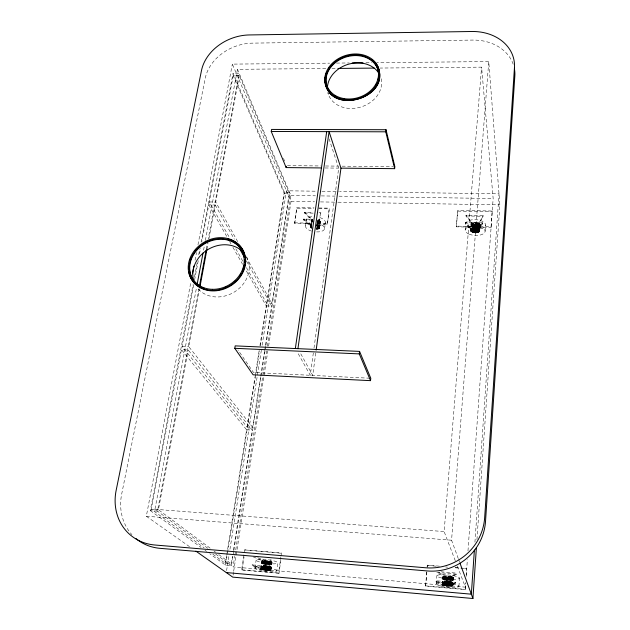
<?xml version="1.0" encoding="UTF-8"?>
<svg xmlns="http://www.w3.org/2000/svg" width="630" height="630" viewBox="0 0 630 630"><rect width="100%" height="100%" fill="white"/><g stroke="black" fill="none" stroke-linecap="round" stroke-linejoin="round"><path stroke-width="0.47" stroke-dasharray="3.15 2.36" d="M311.85 228.422L310.59 226.682L311.905 225.469M319.441 227.973C319.89 225.304 321.914 220.539 317.945 219.642L316.551 229.47C320.174 229.942 319.969 225.745 316.654 225.564M474.933 542.178L499.023 193.835L339.617 191.544M476.957 539.603L499.873 204.852L488.754 61.575L376.764 62.685M426.699 571.741L425.652 586.144L465.271 589.609L465.633 582.679M466.176 575.088L466.649 568.449L460.884 567.969M491.069 226.839L492.195 211.011L457.679 210.404L456.333 226.131L456.443 226.832L491.132 227.54L491.069 226.839L456.333 226.131M465.271 589.609L465.751 582.978M466.224 576.348L467.358 559.676M467.988 550.841L493.156 198.521L481.588 67.142L380.205 68.048M458.931 586.278L459.538 578.08M485.131 231.186L485.588 224.941M451.356 584.939L445.741 584.144L442.268 584.679L447.15 586.042L452.726 585.869L451.356 584.939L451.986 576.734L446.387 575.938L442.914 576.505L448.332 577.962L453.419 577.6L451.986 576.734M475.878 226.635L478.028 226.06L478.257 224.973L475.548 223.902L475.177 228.588L471.374 229.257L470.539 230.289L470.941 231.423L475.177 232.919L477.879 232.627L479.375 231.816L479.658 230.478L478.564 229.407L479.044 223.154C476.981 221.161 468.381 222.374 472.232 225.816C474.288 227.714 482.856 226.635 479.044 223.154M451.552 586.176L452.348 576.844M478.595 232.352L479.351 223.351M451.891 586.128L452.513 577.97M478.894 232.194L479.367 225.957M452.033 585.16L452.663 576.962M479.139 229.808L479.611 223.555M452.175 586.081L452.797 577.915M479.154 232.013L479.627 225.776M452.301 585.27L452.923 577.072M479.359 230.029L479.84 223.776M452.411 586.018L453.135 577.182M479.375 231.816L480.013 224.004M452.6 585.947L453.293 577.293M479.548 231.612L480.139 224.233M452.726 585.869L453.395 577.403M479.666 231.391L480.217 224.469M455.71 583.514L455.781 582.466L436.015 580.765L435.936 581.797L444.457 586.113A3.268 0.551 6 0 0 447.725 586.782A3.268 0.551 6 0 0 450.623 586.656L455.71 583.514L435.936 581.797M456.411 574.15L436.7 572.481L445.182 576.93A3.26 0.575 5.9 0 0 448.442 577.608A3.26 0.575 5.9 0 0 451.324 577.45L456.411 574.15L456.49 573.111L440.535 571.764M482.714 223.398L482.777 222.603L465.46 222.264L465.397 223.052L472.429 231.864A2.859 1.355 3.7 0 0 475.248 232.856A2.859 1.355 3.7 0 0 477.839 231.982L482.714 223.398L465.397 223.052M478.375 224.965L483.312 215.499L466.042 215.184L465.98 215.964L472.98 224.855M446.599 585.979L447.458 575.993M474.217 232.824L475.107 222.256M446.568 578.379L446.087 584.49A3.26 0.551 6 0 0 445.709 585.451A3.26 0.551 6 0 0 450.765 585.553A3.26 0.551 6 0 0 446.134 584.538C438.763 581.931 459.435 585.081 447.04 584.648L447.654 577.411C460.302 579.789 436.913 578.049 447.654 577.411M476.556 222.351L476.059 228.698L477.493 229.257L478.028 230.218L477.115 231.037L475.225 231.297L474.634 231.241L475.548 223.902M447.15 586.042L448.009 576.04M474.689 232.887L475.595 222.264M447.513 583.585L447.993 577.434M447.694 586.097L448.332 577.474M475.177 232.919L475.839 223.926M447.93 584.309L448.568 576.103M476.075 222.295L475.595 228.556L474.618 228.509M448.048 584.75L448.67 577.513M458.27 558.511L451.568 540.217L488.754 61.575M448.245 586.144L448.875 578.001M475.658 232.927L476.17 226.627M448.473 584.38L449.111 576.166M448.71 584.79L449.324 577.615M476.099 231.273L476.705 224.075M448.788 586.183L449.418 578.041M476.13 232.919L476.611 226.698M449.017 584.805L449.655 576.245M476.374 231.234L477.028 222.437M449.316 584.805L449.915 577.734M476.634 231.178L477.217 224.241M449.316 586.215L450.174 576.332M476.595 232.88L477.477 222.54M449.592 584.798L450.19 577.797M476.886 231.115L477.453 224.343M449.851 584.79L450.324 578.663M477.115 231.037L477.477 226.367M449.82 586.223L450.434 577.86M477.044 232.816L477.666 224.453M450.088 584.766L450.67 576.426M477.32 230.95L477.91 222.666M450.292 584.742L450.765 578.616M477.508 230.848L477.871 226.17M450.3 586.231L450.844 578.001M477.477 232.73L478.012 224.697M450.513 584.727L451.143 576.521M477.666 230.737L478.32 222.815M450.615 584.672L451.143 578.135M477.8 230.611L478.257 224.973M450.623 586.656L451.403 576.434L456.49 573.111M477.879 232.627L478.438 224.185L483.312 215.499M450.954 584.837L451.584 576.623M478.564 229.407L478.698 222.973M451.174 586.199L451.797 578.049M478.249 232.501L478.729 226.272M442.315 584.774L442.929 576.411M470.547 230.745L471.035 224.052M442.417 584.876L443.118 576.237M470.634 230.974L471.224 223.603M442.583 584.986L443.229 576.828M470.76 231.202L471.256 224.973M442.646 584.341L443.299 576.159M470.901 229.635L471.397 223.398M442.795 585.097L443.528 576.096M470.941 231.423L471.61 223.201M443.063 585.207L443.811 576.04M471.161 231.643L471.87 223.012M443.378 585.317L444.15 575.993M471.429 231.848L472.169 222.847M443.74 585.42L444.52 575.954M471.736 232.037L472.508 222.697M444.142 585.53L444.938 575.938M472.083 232.218L472.878 222.563M444.473 583.971L444.985 577.553M474.634 231.241L472.429 230.1L472.862 224.721L475.248 223.894M444.457 586.113L444.536 585.089L436.015 580.765M444.567 584.041L445.095 577.505M445.182 576.93L445.26 575.907L437.63 571.89M472.429 231.864L472.492 231.084L465.46 222.264M472.508 230.241L473.043 224.075L466.042 215.184M444.583 585.632L445.394 575.922M472.461 232.375L473.287 222.461M444.867 584.175L445.418 577.434M472.76 230.509L473.256 224.359M445.056 584.238L445.623 577.403M472.917 230.635L473.445 224.256M445.048 585.727L445.875 575.922M472.87 232.517L473.713 222.374M445.284 584.309L445.851 577.387M473.106 230.753L473.65 224.17M445.528 584.372L446.009 578.253M473.319 230.864C474.595 228.265 473.138 226.658 472.862 224.721M445.552 585.813L446.111 577.371M473.295 232.643L473.878 224.091M445.796 584.435L446.387 575.938M473.555 230.958L474.169 222.303M445.906 583.506L446.387 577.363M472.429 230.1C473.122 228.17 475.303 227.162 474.13 224.02M473.799 231.052L474.169 226.383L473.689 226.194M446.064 585.9L446.914 575.962M473.752 232.746L474.634 222.264M447.04 584.648L446.394 584.553L446.875 578.434M474.067 231.123L474.169 226.383M446.52 583.514L447.001 577.371M473.76 228.706L474.303 228.619L474.666 223.934M455.285 560.731L444.134 531.578L481.588 67.142M436.188 583.884L436.858 575.718M465.216 229.777L465.727 223.54M427.101 567.039L427.258 565.157L439.748 566.197M425.652 586.144L426.864 572.056M427.266 567.354L427.258 565.157M456.443 226.832L457.679 210.404M315.756 353.02L312.708 375.401L300.242 352.839M280.862 559.968L279.003 573.316L278.641 573.009L280.901 556.786M281.027 555.833L281.429 552.967L244.676 549.895L244.243 552.738M317.843 223.981L327.442 224.178L329.317 208.152L318.804 207.971M327.442 224.178L329.317 208.152M313.338 352.91L310.267 375.283L297.21 351.886M314 348.051L338.704 168.115L329.096 138.931M276.783 570.819A11.001 1.827 7.5 0 0 260.71 567.079A11.001 1.827 7.5 0 0 260.143 570.197A11.001 1.827 7.5 0 0 276.783 570.819L277.877 562.968A10.97 1.898 7.5 0 0 261.867 559.164A10.97 1.898 7.5 0 0 261.277 562.401A10.97 1.898 7.5 0 0 277.877 562.968M324.56 228.721L325.403 222.681A9.623 4.52 8.5 0 0 318.481 217.161M269.553 570.441L270.924 569.961L265.986 568.543L260.828 568.717L263.742 569.882L269.553 570.441L270.837 561.44L265.553 560.487L261.97 560.858L266.38 562.322L272.01 562.283L270.837 561.44M318.103 229.186L319.363 220.374M269.9 570.418L271.16 561.551M318.418 229.06L319.63 220.587M270.435 567.48L270.577 566.48L252.142 564.889L251.992 565.882L263.088 570.3A3.142 0.52 7.5 0 0 266.482 570.969A3.142 0.52 7.5 0 0 268.845 570.804L270.435 567.48L251.992 565.882M317.985 219.358L319.898 219.398L319.788 220.161L316.914 220.106M318.961 212.475L320.875 212.515L320.764 213.279L318.859 213.239M270.199 570.378L271.443 561.669M318.701 228.918L319.859 220.807M270.451 570.331L271.561 562.488M318.938 228.753L320.3 221.933M270.553 569.654L271.664 561.779M319.182 227.084L320.04 221.028M270.648 570.276L271.845 561.889M319.134 228.58L320.174 221.256M270.798 570.213L271.971 561.999M319.284 228.391L320.26 221.484M270.939 570.055L272.05 562.196M264.734 570.063L266.065 560.535M265.002 568.764L262.915 567.992L266.088 567.882L269.12 568.756L265.002 568.764L265.97 561.873L269.963 562.913L266.805 563.039L263.773 562.094L265.97 561.873M265.317 568.819L266.592 560.59M265.254 570.15L266.38 562.322M265.632 568.874L266.608 561.928M265.773 570.221L267.12 560.653M266.411 567.929L267.262 562.015M266.285 568.961L267.128 563.078M266.301 570.284L267.648 560.724M266.6 568.992L267.585 562.07M266.915 569.016L267.892 562.125M266.829 570.339L268.167 560.81M267.222 569.04L268.191 562.188M267.341 570.386L268.679 560.905M316.591 226.052L316.851 224.241M267.789 569.055L268.75 562.314M317.252 223.059L316.575 227.832L317.843 226.832L316.638 225.674M267.837 570.418L269.168 560.999M268.286 569.048L269.223 562.456M317.024 227.714L317.914 221.476L317.284 221.13M268.309 570.441L269.632 561.102M316.977 229.43L318.347 219.807M268.671 569.016L269.585 562.598M317.386 227.548L317.914 221.476M268.829 568.985L269.727 562.661M317.536 227.446L318.213 221.744M268.758 570.449L270.073 561.212M317.378 229.367L318.717 219.98M268.845 570.804L270.246 560.984L271.05 559.235M316.662 229.273A2.756 1.276 8.5 0 0 317.622 228.548L318.693 220.988A2.748 1.291 8.5 0 1 317.465 221.791M269.175 570.449L270.475 561.322M317.756 229.288L319.056 220.169M260.844 568.811L262.001 560.771M310.59 226.902L311.519 220.421L312.787 219.405M260.914 568.906L262.096 560.692M310.629 227.123L311.622 220.216M261.048 569.008L262.245 560.621M310.724 227.351L311.771 220.027M261.23 569.118L262.442 560.558M310.866 227.572L311.96 219.846M261.458 569.229L262.686 560.511M311.047 227.8L312.197 219.681M261.741 569.339L262.986 560.472M311.275 228.013L312.472 219.539M262.064 569.449L263.324 560.448M311.543 228.225L311.795 226.501M312.409 222.004L312.661 220.272M262.434 569.559L263.71 560.432M262.773 568.977L264.127 560.424M262.836 569.67L263.97 561.842M263.167 568.236L264.214 561.881M263.088 570.3L263.23 569.315L252.142 564.889M263.434 568.315L264.576 560.432M263.269 569.78L264.395 561.858M263.679 568.441L264.608 561.842M263.742 569.882L265.049 560.456M264.246 567.74L265.096 561.834M264.151 568.575L265.002 562.7M264.411 568.378L265.553 560.487M264.23 569.977L265.356 562.149M264.813 567.756L265.671 561.85M264.702 568.709L265.553 562.826M312.527 228.438L303.487 219.839L303.605 219.075L312.228 219.248M313.504 221.642L304.51 212.971L304.629 212.216L313.228 212.373M254.969 567.945L256.127 560.086M305.463 225.934L306.361 219.886M279.003 573.316L242.054 570.079L241.644 569.772L244.101 553.683M312.078 223.863L294.793 223.5L294.501 222.823L296.825 207.585L314.023 207.884M242.054 570.079L244.07 556.849M294.793 223.5L296.825 207.585M457.38 566.197L465.389 587.152L233.092 566.937L234.754 556.235M234.903 555.266L266.679 351.044M267.435 346.177L290.887 195.442L237.478 69.316L326.064 68.528M233.061 575.182L233.517 572.268M233.667 571.3L267.844 350.934M268.6 346.075L291.036 201.435L232.352 64.118L329.608 63.157M212.798 554.156L225.422 563.385L231.297 563.897L232.509 556.14M233.423 550.321L252.22 430.109L188.189 349.965L181.432 349.658L151.287 509.182L204.128 547.817M193.694 284.768L182.054 346.374L247.047 426.99L252.654 427.329L260.544 376.897M260.694 375.929L264.482 351.682M264.639 350.713L271.617 306.101L246.275 260.678M246.417 267.577L266.64 303.377L272.01 303.565L289.264 193.205L239.305 75.529L233.218 75.576L209.341 201.946L229.564 237.746M233.738 551.163L231.462 565.732L225.595 565.228L209.743 553.723M233.895 550.195L265.758 346.209M265.915 345.24L289.737 192.733L284.595 192.662L233.045 73.293L239.14 73.237L208.302 238.542M225.422 563.385L226.65 555.636M226.8 554.668L246.606 429.77L181.432 349.658M247.047 426.99L255.032 376.622M255.181 375.653L259.174 350.461M259.946 345.618L266.238 305.904L245.48 269.396M266.64 303.377L284.114 193.134L233.218 75.576M225.595 565.228L227.438 553.581M227.588 552.612L259.552 350.808M260.316 345.957L284.595 192.662M226.587 570.615L229.036 555.069M229.958 549.242L261.363 350.099M262.127 345.24L286.485 190.78L316.992 191.221M198.93 288.808L157.453 511.135L150.302 510.584L193.04 284.697M206.325 249.173L207.404 243.369M210.136 548.171L158.421 509.733L188.189 349.965M252.654 427.329L188.795 346.673L199.568 288.839M206.931 249.323L208.01 243.534M208.908 238.715L215.192 204.978L208.79 204.868L201.876 241.448M237.675 241.629L215.736 202.049L239.305 75.529M207.845 548.313L154.948 509.284L196.481 287.847M203.561 250.141L204.466 245.306M205.372 240.471L237.478 69.316M189.504 546.651L146.325 516.238L190.992 281.484M195.032 260.229L196.505 252.504M197.977 244.771L232.352 64.118M194.505 276.972L197.245 262.489M198.702 254.772L199.804 248.976M201.08 242.219L233.045 73.293M194.599 279.948L198.237 260.702M199.513 253.961L200.6 248.189M311.519 220.421L312.157 221.98M318.591 221.744L320.875 212.515M317.622 228.548L319.898 219.398M270.105 561.936A3.126 0.543 7.5 0 0 265.529 560.858A3.126 0.543 7.5 0 0 265.395 561.787A3.126 0.543 7.5 0 0 270.105 561.936L271.309 559.361M268.986 569.819L270.577 566.48M477.894 231.202L482.777 222.603M319.796 222.721L317.41 223.437M455.781 582.466L450.702 585.624A3.268 0.559 6 0 1 447.804 585.758A3.268 0.559 6 0 1 444.536 585.089M317.457 223.248L318.386 222.689L318.323 221.886M336.483 63.087L349.256 62.961M365.951 62.795L371.85 62.74M331.971 68.473L336.892 68.434M287.43 165.635L320.639 165.958M325.521 165.997L338.216 166.123M342.121 166.162L392.907 166.643M325.072 167.974L338.704 168.115M321.906 191.292L338.633 191.528M284.114 193.134L289.264 193.205M290.887 195.442L315.433 195.82M321.324 195.906L335.073 196.119M338.995 196.174L493.156 198.521M291.036 201.435L314.567 201.813M320.45 201.915L337.121 202.183M338.097 202.198L499.873 204.852M209.341 201.946L215.736 202.049M297.116 208.278L313.834 208.569M318.748 208.656L329.569 208.853M457.79 211.113L492.266 211.719L492.195 211.011M304.51 212.971L313.118 213.137M465.98 215.964L483.249 216.287M303.487 219.839L313.079 220.027M294.501 222.823L311.803 223.177M317.567 223.296L327.183 223.493M266.238 305.904L271.617 306.101M182.054 346.374L188.795 346.673M369.826 378.22L253.488 372.48L237.959 349.902M246.606 429.77L252.22 430.109M475.658 226.698L474.705 226.611M154.948 509.284L444.134 531.578M151.287 509.182L158.421 509.733M146.325 516.238L451.568 540.217M455.12 567.48L459.924 567.882M427.423 565.48L436.062 566.197M445.654 567L447.576 567.165M455.246 567.803L460.05 568.205M461.002 568.284L466.649 568.449M241.644 569.772L278.641 573.009M425.486 585.853L465.16 589.318M475.477 228.611L476.075 228.611M475.776 228.643L478.217 229.233M253.323 556.928L264.364 561.472M257.717 557.692L264.505 560.495A3.134 0.543 7.6 0 0 267.884 561.173A3.134 0.543 7.6 0 0 270.246 560.984M150.302 510.584L201.025 547.391M204.986 550.274L206.569 551.423M215.72 554.116L233.092 566.937M214.058 551.085L215.625 552.25M218.76 554.573L231.297 563.897M244.676 549.895L281.783 553.298L281.429 552.967M303.605 219.075L311.937 227.02M304.629 212.216L312.921 220.224M208.79 204.868L227.131 237.132M229.548 241.377L230.997 243.92M232.927 247.322L242.582 264.301M235.825 248.826L243.526 262.466M215.192 204.978L234.321 239.258M246.259 257.111L272.01 303.565M283.484 158.39L284.602 161.099M458.601 559.424L459.609 562.173M327.844 92.641L328.395 94.405M478.438 224.185A2.843 1.37 3.6 0 1 475.855 225.075A2.843 1.37 3.6 0 1 473.043 224.075M513.198 64.228A45.234 36.635 -10.9 0 0 472.728 40.068L252.504 43.131A42.919 34.028 -22.6 0 0 205.223 78.356L121.661 494.188A52.148 46.407 -49.5 0 0 131.953 534.72M246.566 256.701A29.216 25.003 -29.9 0 1 234.47 291.942A29.216 25.003 -29.9 0 1 197.025 287.477M381.142 78.695A27.547 22.278 -17.3 0 1 359.809 107.32A27.547 22.278 -17.3 0 1 327.947 92.917M451.403 576.434A3.26 0.583 5.9 0 1 448.521 576.592A3.26 0.583 5.9 0 1 445.26 575.907M317.725 227.784A2.756 1.284 8.5 0 1 316.496 228.58A2.748 1.276 8.5 0 0 316.528 226.43M317.394 220.366A2.748 1.291 8.5 0 1 317.339 222.548M316.63 223.02A9.647 4.481 8.5 0 1 324.584 228.462A9.647 4.481 8.5 0 1 316.394 231.927M311.511 231.092A9.647 4.481 8.5 0 1 305.455 226.146A9.647 4.481 8.5 0 1 311.661 222.666M325.403 222.65A9.623 4.52 8.5 0 1 317.252 225.918M311.48 224.784A9.623 4.52 8.5 0 1 306.408 219.634A9.623 4.52 8.5 0 1 313.504 216.555M316.764 224.808A4.473 2.079 8.5 0 1 319.56 227.107A4.473 2.079 8.5 0 1 316.662 228.714M311.96 227.666A4.473 2.079 8.5 0 1 311.7 224.831M317.418 220.256A4.465 2.095 8.5 0 1 320.197 222.571A4.465 2.095 8.5 0 1 317.307 224.193M311.818 222.516A4.465 2.095 8.5 0 1 312.677 220.161M473.484 231.738A2.843 1.347 3.7 0 0 477.965 230.997A2.843 1.347 3.7 0 0 473.973 229.438A2.843 1.347 3.7 0 0 473.484 231.738M473.973 225.508A2.835 1.362 3.6 0 0 478.446 224.76A2.835 1.362 3.6 0 0 474.461 223.185A2.835 1.362 3.6 0 0 473.973 225.508M469.279 234.234A9.993 4.733 3.7 0 0 485.069 231.682A9.993 4.733 3.7 0 0 471.106 226.154A9.993 4.733 3.7 0 0 469.279 234.234M469.775 228.029A9.962 4.78 3.6 0 0 485.533 225.438A9.962 4.78 3.6 0 0 471.61 219.878A9.962 4.78 3.6 0 0 469.775 228.029M472.5 231.588A4.63 2.197 3.7 0 0 479.8 230.391A4.63 2.197 3.7 0 0 473.311 227.832A4.63 2.197 3.7 0 0 472.5 231.588M472.87 226.926A4.623 2.213 3.6 0 0 480.154 225.705A4.623 2.213 3.6 0 0 473.681 223.146A4.623 2.213 3.6 0 0 472.87 226.926M441.701 578.001A11.411 2.024 5.9 0 0 459.498 578.293A11.411 2.024 5.9 0 0 443.355 574.662A11.411 2.024 5.9 0 0 441.701 578.001M441.055 586.113A11.442 1.945 6 0 0 458.892 586.475A11.442 1.945 6 0 0 442.701 582.9A11.442 1.945 6 0 0 441.055 586.113M445.111 578.497A5.292 0.929 5.9 0 0 453.34 578.623A5.292 0.929 5.9 0 0 445.827 576.946A5.292 0.929 5.9 0 0 445.111 578.497M444.63 584.601A5.3 0.906 6 0 0 452.876 584.758A5.3 0.906 6 0 0 445.347 583.104A5.3 0.906 6 0 0 444.63 584.601M446.347 577.301A3.252 0.575 5.9 0 0 451.395 577.371A3.252 0.575 5.9 0 0 446.78 576.34A3.252 0.575 5.9 0 0 446.347 577.301M264.269 569.622A3.134 0.52 7.5 0 0 268.986 569.796A3.134 0.52 7.5 0 0 264.395 568.733A3.134 0.52 7.5 0 0 264.269 569.622M264.238 562.921A5.087 0.874 7.5 0 0 271.908 563.173A5.087 0.874 7.5 0 0 264.458 561.417A5.087 0.874 7.5 0 0 264.238 562.921M263.387 568.788A5.095 0.851 7.5 0 0 271.073 569.063A5.095 0.851 7.5 0 0 263.608 567.331A5.095 0.851 7.5 0 0 263.387 568.788"/><path stroke-width="0.94" d="M474.39 550.022L471.334 594.184L226.28 572.56M195.898 551.155L232.761 577.127L472.917 598.5L476.414 547.454M325.009 79.191L325.198 77.356M324.954 79.506L325.442 76.167M370.519 380.646L370.794 378.268L359.572 351.398L235.187 345.87L234.777 348.311L253.118 374.803L370.519 380.646L359.273 353.895L359.572 351.398M297.935 348.658L329.08 131.638L340.964 168.139L394.632 168.667L394.86 166.666L386.017 129.725L271.593 129.426L271.254 131.465L286.146 167.588L321.182 167.942M394.632 168.667L385.765 131.812L386.017 129.725M316.158 350.107L340.964 168.139M295.344 348.54L326.694 131.638M286.146 167.588L286.351 166.281M199.466 285.902L206.144 250.141M200.112 285.949L206.931 249.323M197.206 283.98L203.018 253.039M192.465 273.759L193.93 266.025M325.647 75.206L326.631 72.387M329.143 67.89L328.844 68.323M330.774 65.788L331.522 64.992M332.931 63.575L334.294 62.338M352.202 62.929L363.006 62.827M337.877 68.426L374.299 68.095M271.254 131.465L385.765 131.812M234.777 348.311L359.273 353.895M376.512 64.433C395.27 97.485 327.002 117.975 324.954 79.75C326.883 116.849 392.584 98.918 377.488 65.969M376.362 64.158L376.858 64.961M240.054 249.543L244.361 257.253M459.947 563.086L472.917 598.5M514.427 68.883A45.234 36.635 -10.9 0 1 514.82 76.12L485.525 521.333A53.392 52.66 -20.8 0 1 427.313 570.953L159.996 548.328A52.148 46.407 -49.5 0 1 135.812 538.445M193.599 280.429A29.216 25.003 -29.9 0 1 208.435 249.244A29.216 25.003 -29.9 0 1 242.92 251.827M231.013 239.991A29.571 25.216 -29.8 0 1 233.21 284.099A29.571 25.216 -29.8 0 1 188.827 271.625M188.583 268.939A29.571 25.216 -29.8 0 1 188.646 266.207M189.701 260.733A29.571 25.216 -29.8 0 1 190.677 258.048M195.245 250.535A29.571 25.216 -29.8 0 1 196.229 249.393M205.144 242.361A29.571 25.216 -29.8 0 1 207.191 241.321M227.446 238.904A29.571 25.216 -29.8 0 1 230.147 239.676M327.411 87.491A27.547 22.278 -17.3 0 1 349.201 64.016A27.547 22.278 -17.3 0 1 379.11 73.655M330.734 92.334A26.744 21.538 -17.3 0 1 345.791 57.094A26.744 21.538 -17.3 0 1 378.52 77.214M378.402 77.986A26.744 21.538 -17.3 0 1 378.079 79.53M376.362 84.089A26.744 21.538 -17.3 0 1 375.543 85.554M336.459 96.705A26.744 21.538 -17.3 0 1 335.026 95.878M199.434 285.918A28.381 24.208 -29.8 0 1 203.648 244.401A28.381 24.208 -29.8 0 1 244.188 257.182M244.487 259.757A28.381 24.208 -29.8 0 1 244.487 262.387M244.188 265.049A28.381 24.208 -29.8 0 1 243.818 266.821M243.582 267.711A28.381 24.208 -29.8 0 1 242.684 270.333M241.054 273.727A28.381 24.208 -29.8 0 1 240.054 275.365M235.329 280.964A28.381 24.208 -29.8 0 1 234.226 281.957M226.674 286.815A28.381 24.208 -29.8 0 1 224.611 287.697M204.207 288.272A28.381 24.208 -29.8 0 1 201.734 287.225M514.458 67.757L484.683 517.498A54.125 53.298 -21 0 1 425.652 567.772L154.862 545.005A52.833 46.904 -49.2 0 1 116.172 490.258L201.498 70.489A43.391 34.248 -22.6 0 1 249.323 34.949L471.901 31.5A45.754 36.91 -11 0 1 514.458 67.757M372.716 60.275L371.905 59.685L376.212 63.969L372.716 60.275M343.712 99.524A27.877 22.452 -17.3 0 0 379.008 69.418A27.877 22.452 -17.3 0 0 333.782 61.913A27.877 22.452 -17.3 0 0 343.712 99.524M344.027 98.603A26.767 21.554 -17.3 0 0 377.921 69.709A26.767 21.554 -17.3 0 0 334.522 62.496A26.767 21.554 -17.3 0 0 344.027 98.603M212.349 290.399A29.594 25.231 -29.8 0 0 243.464 251.26A29.594 25.231 -29.8 0 0 194.568 250.409A29.594 25.231 -29.8 0 0 212.349 290.399M212.507 289.32A28.413 24.224 -29.8 0 0 242.393 251.756A28.413 24.224 -29.8 0 0 195.457 250.921A28.413 24.224 -29.8 0 0 212.507 289.32"/></g></svg>
